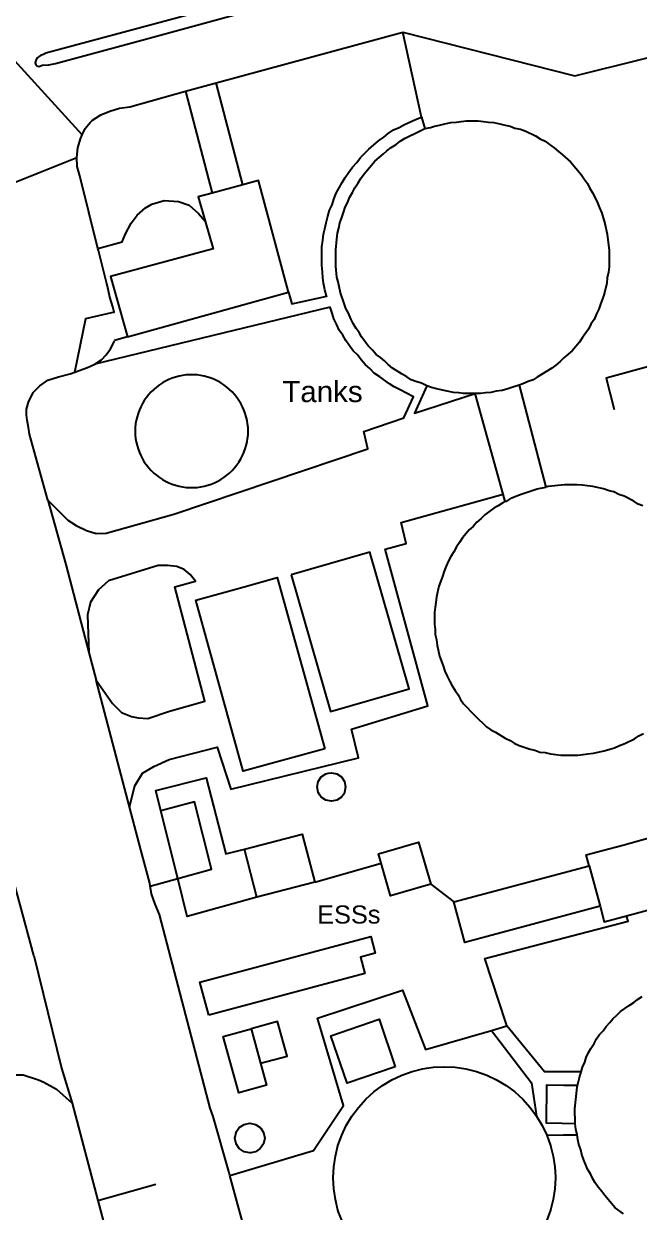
# Model space of a CAD drawing. Header units: millimetres. Extents: x 111502 to 977541, y 8702 to 1044108.
# Drawn here: x 488635.8 to 488686.7, y 240588.4 to 240686.8 of the extents above; entities that cross this region are included whole.
import ezdxf

# ---------------------------------------------------------------- set-up
doc = ezdxf.new("R2010")
doc.units = ezdxf.units.MM
doc.header["$LTSCALE"] = 0.25
doc.linetypes.add('DASHED2', pattern=[9.525, 6.35, -3.175])
doc.layers.add('E HVSS As Laid HV', color=10, linetype='Continuous')
doc.layers.add('X HVSS Site Background', color=8, linetype='Continuous')
doc.styles.add('OS Master Map$1$Standard', font='txt')

# ---------------------------------------------------------------- blocks, each defined once
blk = doc.blocks.new('OS MAP 060722')
at = {"layer": 'X HVSS Site Background', "flags": 128}
for points in [[(-151.877, 1563.792), (-172.977, 1558.092), (-172.977, 1558.092), (-173.177, 1557.992), (-173.177, 1557.992), (-173.427, 1557.892), (-173.427, 1557.892), (-173.727, 1557.692), (-173.727, 1557.692), (-173.827, 1557.492), (-173.827, 1557.492), (-173.877, 1557.292), (-173.877, 1557.292), (-173.827, 1557.142), (-173.827, 1557.142), (-173.727, 1557.042), (-173.727, 1557.042), (-173.527, 1556.992), (-173.527, 1556.992), (-173.277, 1557.092), (-173.277, 1557.092), (-172.727, 1557.142), (-172.727, 1557.142), (-172.177, 1557.242), (-172.177, 1557.242), (-165.327, 1559.092), (-165.327, 1559.092), (-149.123, 1563.544)], [(-169.977, 1551.342), (-180.386, 1562.763)], [(-158.884, 1555.634), (-143.427, 1559.842)], [(-141.877, 1552.792), (-143.427, 1559.842)], [(-143.427, 1559.842), (-129.166, 1556.21), (-129.166, 1556.21), (-118.174, 1558.949)], [(-169.977, 1551.342), (-169.727, 1551.842), (-169.727, 1551.842), (-169.327, 1552.342), (-169.327, 1552.342), (-169.127, 1552.542), (-169.127, 1552.542), (-168.427, 1552.992), (-168.427, 1552.992), (-167.677, 1553.292), (-167.677, 1553.292), (-166.877, 1553.542), (-166.877, 1553.542), (-166.027, 1553.642), (-166.027, 1553.642), (-161.427, 1554.942)], [(-161.427, 1554.942), (-158.884, 1555.634)], [(-161.427, 1554.942), (-159.219, 1546.505)], [(-156.674, 1547.192), (-158.884, 1555.634)], [(-152.877, 1538.292), (-152.609, 1537.334), (-152.609, 1537.334), (-149.72, 1537.958), (-149.72, 1537.958), (-149.727, 1537.992), (-149.727, 1537.992), (-149.877, 1538.492), (-149.877, 1538.492), (-149.977, 1539.042), (-149.977, 1539.042), (-150.027, 1539.492), (-150.027, 1539.492), (-150.077, 1539.992), (-150.077, 1539.992), (-150.127, 1540.542), (-150.127, 1540.542), (-150.127, 1542.042), (-150.127, 1542.042), (-150.027, 1542.592), (-150.027, 1542.592), (-149.977, 1543.092), (-149.977, 1543.092), (-149.877, 1543.542), (-149.877, 1543.542), (-149.777, 1544.042), (-149.777, 1544.042), (-149.627, 1544.592), (-149.627, 1544.592), (-149.477, 1545.092), (-149.477, 1545.092), (-149.277, 1545.542), (-149.277, 1545.542), (-149.127, 1545.992), (-149.127, 1545.992), (-148.927, 1546.492), (-148.927, 1546.492), (-148.427, 1547.392), (-148.427, 1547.392), (-148.177, 1547.792), (-148.177, 1547.792), (-147.877, 1548.242), (-147.877, 1548.242), (-147.577, 1548.642), (-147.577, 1548.642), (-147.227, 1549.042), (-147.227, 1549.042), (-146.927, 1549.442), (-146.927, 1549.442), (-146.227, 1550.142), (-146.227, 1550.142), (-145.427, 1550.842), (-145.427, 1550.842), (-144.977, 1551.142), (-144.977, 1551.142), (-144.627, 1551.442), (-144.627, 1551.442), (-144.177, 1551.742), (-144.177, 1551.742), (-143.727, 1551.942), (-143.727, 1551.942), (-143.277, 1552.192), (-143.277, 1552.192), (-142.377, 1552.592), (-142.377, 1552.592), (-141.877, 1552.792)], [(-141.877, 1552.792), (-141.577, 1551.842)], [(-141.427, 1530.542), (-141.877, 1530.742), (-141.877, 1530.742), (-142.327, 1530.892), (-142.327, 1530.892), (-142.727, 1531.042), (-142.727, 1531.042), (-143.077, 1531.292), (-143.077, 1531.292), (-143.477, 1531.492), (-143.477, 1531.492), (-144.277, 1531.992), (-144.277, 1531.992), (-144.627, 1532.292), (-144.627, 1532.292), (-144.927, 1532.592), (-144.927, 1532.592), (-145.277, 1532.892), (-145.277, 1532.892), (-145.627, 1533.142), (-145.627, 1533.142), (-145.927, 1533.492), (-145.927, 1533.492), (-146.277, 1533.842), (-146.277, 1533.842), (-146.527, 1534.192), (-146.527, 1534.192), (-146.827, 1534.592), (-146.827, 1534.592), (-147.027, 1534.942), (-147.027, 1534.942), (-147.277, 1535.292), (-147.277, 1535.292), (-147.527, 1535.692), (-147.527, 1535.692), (-147.727, 1536.092), (-147.727, 1536.092), (-147.927, 1536.542), (-147.927, 1536.542), (-148.127, 1536.942), (-148.127, 1536.942), (-148.277, 1537.342), (-148.277, 1537.342), (-148.577, 1538.242), (-148.577, 1538.242), (-148.777, 1539.142), (-148.777, 1539.142), (-148.877, 1539.542), (-148.877, 1539.542), (-148.977, 1540.442), (-148.977, 1540.442), (-148.977, 1541.792), (-148.977, 1541.792), (-148.877, 1542.692), (-148.877, 1542.692), (-148.827, 1543.192), (-148.827, 1543.192), (-148.727, 1543.592), (-148.727, 1543.592), (-148.627, 1544.042), (-148.627, 1544.042), (-148.477, 1544.492), (-148.477, 1544.492), (-148.327, 1544.892), (-148.327, 1544.892), (-148.177, 1545.342), (-148.177, 1545.342), (-147.977, 1545.742), (-147.977, 1545.742), (-147.827, 1546.142), (-147.827, 1546.142), (-147.577, 1546.542), (-147.577, 1546.542), (-147.377, 1546.942), (-147.377, 1546.942), (-147.127, 1547.342), (-147.127, 1547.342), (-146.927, 1547.692), (-146.927, 1547.692), (-146.627, 1548.092), (-146.627, 1548.092), (-145.727, 1549.142), (-145.727, 1549.142), (-145.027, 1549.742), (-145.027, 1549.742), (-144.727, 1549.992), (-144.727, 1549.992), (-144.377, 1550.292), (-144.377, 1550.292), (-143.977, 1550.542), (-143.977, 1550.542), (-143.627, 1550.792), (-143.627, 1550.792), (-143.227, 1551.042), (-143.227, 1551.042), (-142.027, 1551.642), (-142.027, 1551.642), (-141.577, 1551.842)], [(-141.577, 1551.842), (-141.127, 1551.942), (-141.127, 1551.942), (-140.777, 1552.042), (-140.777, 1552.042), (-140.377, 1552.142), (-140.377, 1552.142), (-139.927, 1552.242), (-139.927, 1552.242), (-139.427, 1552.342), (-139.427, 1552.342), (-138.977, 1552.392), (-138.977, 1552.392), (-138.577, 1552.442), (-138.577, 1552.442), (-138.127, 1552.492), (-138.127, 1552.492), (-137.177, 1552.492), (-137.177, 1552.492), (-136.727, 1552.442), (-136.727, 1552.442), (-136.327, 1552.392), (-136.327, 1552.392), (-135.877, 1552.342), (-135.877, 1552.342), (-135.377, 1552.242), (-135.377, 1552.242), (-134.927, 1552.142), (-134.927, 1552.142), (-134.527, 1552.042), (-134.527, 1552.042), (-134.127, 1551.892), (-134.127, 1551.892), (-133.677, 1551.792), (-133.677, 1551.792), (-133.227, 1551.642), (-133.227, 1551.642), (-132.427, 1551.242), (-132.427, 1551.242), (-132.027, 1550.992), (-132.027, 1550.992), (-131.627, 1550.792), (-131.627, 1550.792), (-131.277, 1550.542), (-131.277, 1550.542), (-130.877, 1550.242), (-130.877, 1550.242), (-130.527, 1549.942), (-130.527, 1549.942), (-130.227, 1549.692), (-130.227, 1549.692), (-129.527, 1549.092), (-129.527, 1549.092), (-128.627, 1548.042), (-128.627, 1548.042), (-128.377, 1547.642), (-128.377, 1547.642), (-128.127, 1547.292), (-128.127, 1547.292), (-127.927, 1546.892), (-127.927, 1546.892), (-127.677, 1546.492), (-127.677, 1546.492), (-127.277, 1545.692), (-127.277, 1545.692), (-127.127, 1545.292), (-127.127, 1545.292), (-126.927, 1544.842), (-126.927, 1544.842), (-126.827, 1544.442), (-126.827, 1544.442), (-126.677, 1543.992), (-126.677, 1543.992), (-126.477, 1543.092), (-126.477, 1543.092), (-126.327, 1541.742), (-126.327, 1541.742), (-126.327, 1540.392), (-126.327, 1540.392), (-126.377, 1539.942), (-126.377, 1539.942), (-126.477, 1539.492), (-126.477, 1539.492), (-126.527, 1539.042), (-126.527, 1539.042), (-126.727, 1538.142), (-126.727, 1538.142), (-126.877, 1537.742), (-126.877, 1537.742), (-127.027, 1537.292), (-127.027, 1537.292), (-127.177, 1536.892), (-127.177, 1536.892), (-127.377, 1536.492), (-127.377, 1536.492), (-127.577, 1536.042), (-127.577, 1536.042), (-127.827, 1535.642), (-127.827, 1535.642), (-128.027, 1535.242), (-128.027, 1535.242), (-128.527, 1534.542), (-128.527, 1534.542), (-128.777, 1534.142), (-128.777, 1534.142), (-129.377, 1533.442), (-129.377, 1533.442), (-130.077, 1532.842), (-130.077, 1532.842), (-130.377, 1532.542), (-130.377, 1532.542), (-130.727, 1532.242), (-130.727, 1532.242), (-131.077, 1531.992), (-131.077, 1531.992), (-132.277, 1531.242), (-132.277, 1531.242), (-132.627, 1531.042), (-132.627, 1531.042), (-133.027, 1530.892), (-133.027, 1530.892), (-133.477, 1530.692), (-133.477, 1530.692), (-133.777, 1530.592)], [(-170.427, 1549.442), (-170.327, 1550.242), (-170.327, 1550.242), (-170.127, 1550.992), (-170.127, 1550.992), (-169.977, 1551.342)], [(-190.04, 1541.621), (-170.427, 1549.442)], [(-168.667, 1541.901), (-170.177, 1547.942), (-170.177, 1547.942), (-170.377, 1548.692), (-170.377, 1548.692), (-170.427, 1549.442)], [(-156.674, 1547.192), (-159.219, 1546.505)], [(-152.877, 1538.292), (-155.377, 1547.542), (-155.377, 1547.542), (-156.674, 1547.192)], [(-159.219, 1546.505), (-160.377, 1546.192), (-160.377, 1546.192), (-159.792, 1544.179)], [(-168.667, 1541.901), (-166.674, 1542.47), (-166.674, 1542.47), (-166.382, 1543.131), (-166.382, 1543.131), (-165.909, 1543.998), (-165.909, 1543.998), (-165.425, 1544.68), (-165.425, 1544.68), (-164.719, 1545.279), (-164.719, 1545.279), (-164.194, 1545.593), (-164.194, 1545.593), (-163.197, 1545.879), (-163.197, 1545.879), (-162.002, 1545.813), (-162.002, 1545.813), (-161.125, 1545.492), (-161.125, 1545.492), (-160.333, 1544.806), (-160.333, 1544.806), (-159.792, 1544.179)], [(-159.792, 1544.179), (-159.127, 1541.892), (-159.127, 1541.892), (-167.627, 1539.592), (-167.627, 1539.592), (-166.532, 1535.683), (-166.532, 1535.683), (-166.227, 1534.592)], [(-170.592, 1531.67), (-169.675, 1536.109), (-169.675, 1536.109), (-167.527, 1536.602), (-167.527, 1536.602), (-167.317, 1536.65), (-167.317, 1536.65), (-167.427, 1537.092), (-167.427, 1537.092), (-167.677, 1537.892), (-167.677, 1537.892), (-167.877, 1538.792), (-167.877, 1538.792), (-167.927, 1538.992), (-167.927, 1538.992), (-168.627, 1541.742), (-168.627, 1541.742), (-168.667, 1541.901)], [(-166.227, 1534.592), (-152.877, 1538.292)], [(-172.807, 1521.062), (-171.167, 1519.402), (-171.167, 1519.402), (-170.477, 1518.952), (-170.477, 1518.952), (-169.627, 1518.562), (-169.627, 1518.562), (-168.827, 1518.302), (-168.827, 1518.302), (-167.977, 1518.322), (-167.977, 1518.322), (-162.387, 1519.912), (-162.387, 1519.912), (-146.324, 1525.303), (-146.324, 1525.303), (-146.644, 1526.748), (-146.644, 1526.748), (-143.332, 1527.878), (-143.332, 1527.878), (-142.541, 1529.624), (-142.541, 1529.624), (-143.177, 1529.942), (-143.177, 1529.942), (-143.627, 1530.192), (-143.627, 1530.192), (-144.127, 1530.442), (-144.127, 1530.442), (-144.527, 1530.692), (-144.527, 1530.692), (-145.327, 1531.292), (-145.327, 1531.292), (-145.777, 1531.592), (-145.777, 1531.592), (-146.127, 1531.942), (-146.127, 1531.942), (-146.527, 1532.292), (-146.527, 1532.292), (-146.877, 1532.692), (-146.877, 1532.692), (-147.177, 1533.092), (-147.177, 1533.092), (-147.527, 1533.442), (-147.527, 1533.442), (-147.827, 1533.842), (-147.827, 1533.842), (-148.127, 1534.292), (-148.127, 1534.292), (-148.377, 1534.742), (-148.377, 1534.742), (-148.677, 1535.142), (-148.677, 1535.142), (-148.877, 1535.592), (-148.877, 1535.592), (-149.127, 1536.092), (-149.127, 1536.092), (-149.277, 1536.542), (-149.277, 1536.542), (-149.427, 1537.042), (-149.427, 1537.042), (-168.927, 1532.342)], [(-168.927, 1532.342), (-168.377, 1532.692), (-168.377, 1532.692), (-167.977, 1533.092), (-167.977, 1533.092), (-167.627, 1533.592), (-167.627, 1533.592), (-167.327, 1534.192), (-167.327, 1534.192), (-167.305, 1534.293)], [(-166.227, 1534.592), (-167.305, 1534.293)], [(-170.592, 1531.67), (-170.227, 1531.792), (-170.227, 1531.792), (-169.527, 1532.042), (-169.527, 1532.042), (-168.927, 1532.342)], [(-121.992, 1529.567), (-122.739, 1532.221), (-122.739, 1532.221), (-126.566, 1531.169), (-126.566, 1531.169), (-125.918, 1528.571)], [(-172.807, 1521.062), (-174.327, 1526.542), (-174.327, 1526.542), (-174.427, 1527.092), (-174.427, 1527.092), (-174.527, 1527.692), (-174.527, 1527.692), (-174.577, 1528.142), (-174.577, 1528.142), (-174.577, 1528.592), (-174.577, 1528.592), (-174.427, 1529.192), (-174.427, 1529.192), (-174.027, 1529.992), (-174.027, 1529.992), (-173.477, 1530.542), (-173.477, 1530.542), (-172.827, 1530.992), (-172.827, 1530.992), (-171.927, 1531.292), (-171.927, 1531.292), (-170.977, 1531.542), (-170.977, 1531.542), (-170.592, 1531.67)], [(-156.227, 1526.782), (-156.237, 1527.082), (-156.237, 1527.082), (-156.267, 1527.372), (-156.267, 1527.372), (-156.317, 1527.672), (-156.317, 1527.672), (-156.387, 1527.962), (-156.387, 1527.962), (-156.467, 1528.252), (-156.467, 1528.252), (-156.577, 1528.532), (-156.577, 1528.532), (-156.697, 1528.802), (-156.697, 1528.802), (-156.837, 1529.072), (-156.837, 1529.072), (-156.987, 1529.332), (-156.987, 1529.332), (-157.157, 1529.572), (-157.157, 1529.572), (-157.347, 1529.812), (-157.347, 1529.812), (-157.547, 1530.032), (-157.547, 1530.032), (-157.767, 1530.242), (-157.767, 1530.242), (-157.987, 1530.432), (-157.987, 1530.432), (-158.237, 1530.612), (-158.237, 1530.612), (-158.487, 1530.772), (-158.487, 1530.772), (-158.747, 1530.922), (-158.747, 1530.922), (-159.017, 1531.052), (-159.017, 1531.052), (-159.297, 1531.162), (-159.297, 1531.162), (-159.577, 1531.262), (-159.577, 1531.262), (-159.867, 1531.332), (-159.867, 1531.332), (-160.157, 1531.392), (-160.157, 1531.392), (-160.457, 1531.432), (-160.457, 1531.432), (-160.757, 1531.452), (-160.757, 1531.452), (-161.057, 1531.452), (-161.057, 1531.452), (-161.357, 1531.432), (-161.357, 1531.432), (-161.657, 1531.392), (-161.657, 1531.392), (-161.947, 1531.332), (-161.947, 1531.332), (-162.237, 1531.262), (-162.237, 1531.262), (-162.517, 1531.162), (-162.517, 1531.162), (-162.797, 1531.052), (-162.797, 1531.052), (-163.067, 1530.922), (-163.067, 1530.922), (-163.327, 1530.772), (-163.327, 1530.772), (-163.577, 1530.612), (-163.577, 1530.612), (-163.827, 1530.432), (-163.827, 1530.432), (-164.047, 1530.242), (-164.047, 1530.242), (-164.267, 1530.032), (-164.267, 1530.032), (-164.467, 1529.812), (-164.467, 1529.812), (-164.657, 1529.572), (-164.657, 1529.572), (-164.827, 1529.332), (-164.827, 1529.332), (-164.977, 1529.072), (-164.977, 1529.072), (-165.117, 1528.802), (-165.117, 1528.802), (-165.237, 1528.532), (-165.237, 1528.532), (-165.347, 1528.252), (-165.347, 1528.252), (-165.427, 1527.962), (-165.427, 1527.962), (-165.497, 1527.672), (-165.497, 1527.672), (-165.547, 1527.372), (-165.547, 1527.372), (-165.577, 1527.082), (-165.577, 1527.082), (-165.587, 1526.782), (-165.587, 1526.782), (-165.577, 1526.482), (-165.577, 1526.482), (-165.547, 1526.182), (-165.547, 1526.182), (-165.497, 1525.882), (-165.497, 1525.882), (-165.427, 1525.592), (-165.427, 1525.592), (-165.347, 1525.302), (-165.347, 1525.302), (-165.237, 1525.022), (-165.237, 1525.022), (-165.117, 1524.752), (-165.117, 1524.752), (-164.977, 1524.482), (-164.977, 1524.482), (-164.827, 1524.222), (-164.827, 1524.222), (-164.657, 1523.982), (-164.657, 1523.982), (-164.467, 1523.742), (-164.467, 1523.742), (-164.267, 1523.522), (-164.267, 1523.522), (-164.047, 1523.312), (-164.047, 1523.312), (-163.827, 1523.122), (-163.827, 1523.122), (-163.577, 1522.942), (-163.577, 1522.942), (-163.327, 1522.782), (-163.327, 1522.782), (-163.067, 1522.632), (-163.067, 1522.632), (-162.797, 1522.502), (-162.797, 1522.502), (-162.517, 1522.392), (-162.517, 1522.392), (-162.237, 1522.292), (-162.237, 1522.292), (-161.947, 1522.222), (-161.947, 1522.222), (-161.657, 1522.162), (-161.657, 1522.162), (-161.357, 1522.122), (-161.357, 1522.122), (-161.057, 1522.102), (-161.057, 1522.102), (-160.757, 1522.102), (-160.757, 1522.102), (-160.457, 1522.122), (-160.457, 1522.122), (-160.157, 1522.162), (-160.157, 1522.162), (-159.867, 1522.222), (-159.867, 1522.222), (-159.577, 1522.292), (-159.577, 1522.292), (-159.297, 1522.392), (-159.297, 1522.392), (-159.017, 1522.502), (-159.017, 1522.502), (-158.747, 1522.632), (-158.747, 1522.632), (-158.487, 1522.782), (-158.487, 1522.782), (-158.237, 1522.942), (-158.237, 1522.942), (-157.987, 1523.122), (-157.987, 1523.122), (-157.767, 1523.312), (-157.767, 1523.312), (-157.547, 1523.522), (-157.547, 1523.522), (-157.347, 1523.742), (-157.347, 1523.742), (-157.157, 1523.982), (-157.157, 1523.982), (-156.987, 1524.222), (-156.987, 1524.222), (-156.837, 1524.482), (-156.837, 1524.482), (-156.697, 1524.752), (-156.697, 1524.752), (-156.577, 1525.022), (-156.577, 1525.022), (-156.467, 1525.302), (-156.467, 1525.302), (-156.387, 1525.592), (-156.387, 1525.592), (-156.317, 1525.882), (-156.317, 1525.882), (-156.267, 1526.182), (-156.267, 1526.182), (-156.237, 1526.482), (-156.237, 1526.482), (-156.227, 1526.782)], [(-141.427, 1530.542), (-142.459, 1528.276), (-142.459, 1528.276), (-137.427, 1529.892)], [(-137.427, 1529.892), (-138.377, 1529.892), (-138.377, 1529.892), (-138.777, 1529.942), (-138.777, 1529.942), (-139.227, 1529.992), (-139.227, 1529.992), (-139.727, 1530.092), (-139.727, 1530.092), (-140.627, 1530.292), (-140.627, 1530.292), (-141.027, 1530.392), (-141.027, 1530.392), (-141.427, 1530.542)], [(-133.777, 1530.592), (-134.377, 1530.392), (-134.377, 1530.392), (-134.727, 1530.292), (-134.727, 1530.292), (-135.177, 1530.142), (-135.177, 1530.142), (-135.677, 1530.092), (-135.677, 1530.092), (-136.127, 1529.992), (-136.127, 1529.992), (-136.577, 1529.942), (-136.577, 1529.942), (-136.977, 1529.892), (-136.977, 1529.892), (-137.427, 1529.892)], [(-133.777, 1530.592), (-131.577, 1522.142)], [(-135.098, 1521.554), (-137.427, 1529.892)], [(-134.927, 1520.942), (-135.127, 1520.842), (-135.127, 1520.842), (-135.527, 1520.592), (-135.527, 1520.592), (-135.877, 1520.392), (-135.877, 1520.392), (-136.277, 1520.092), (-136.277, 1520.092), (-136.627, 1519.842), (-136.627, 1519.842), (-136.927, 1519.542), (-136.927, 1519.542), (-137.277, 1519.242), (-137.277, 1519.242), (-137.577, 1518.892), (-137.577, 1518.892), (-137.927, 1518.592), (-137.927, 1518.592), (-138.177, 1518.292), (-138.177, 1518.292), (-138.477, 1517.942), (-138.477, 1517.942), (-138.727, 1517.542), (-138.727, 1517.542), (-138.977, 1517.192), (-138.977, 1517.192), (-139.177, 1516.792), (-139.177, 1516.792), (-139.427, 1516.392), (-139.427, 1516.392), (-139.627, 1516.042), (-139.627, 1516.042), (-139.827, 1515.592), (-139.827, 1515.592), (-139.977, 1515.192), (-139.977, 1515.192), (-140.127, 1514.742), (-140.127, 1514.742), (-140.427, 1513.942), (-140.427, 1513.942), (-140.627, 1513.042), (-140.627, 1513.042), (-140.677, 1512.592), (-140.677, 1512.592), (-140.727, 1512.192), (-140.727, 1512.192), (-140.777, 1511.742), (-140.777, 1511.742), (-140.777, 1510.792), (-140.777, 1510.792), (-140.727, 1510.342), (-140.727, 1510.342), (-140.727, 1509.942), (-140.727, 1509.942), (-140.627, 1509.492), (-140.627, 1509.492), (-140.577, 1509.042), (-140.577, 1509.042), (-140.377, 1508.142), (-140.377, 1508.142), (-140.077, 1507.342), (-140.077, 1507.342), (-139.927, 1506.892), (-139.927, 1506.892), (-139.727, 1506.492), (-139.727, 1506.492), (-139.527, 1506.042), (-139.527, 1506.042), (-139.327, 1505.692), (-139.327, 1505.692), (-139.077, 1505.292), (-139.077, 1505.292), (-138.827, 1504.942), (-138.827, 1504.942), (-138.627, 1504.542), (-138.627, 1504.542), (-138.377, 1504.192), (-138.377, 1504.192), (-138.077, 1503.892), (-138.077, 1503.892), (-137.777, 1503.542), (-137.777, 1503.542), (-137.127, 1502.892), (-137.127, 1502.892), (-136.777, 1502.592), (-136.777, 1502.592), (-136.477, 1502.292), (-136.477, 1502.292), (-136.127, 1502.042), (-136.127, 1502.042), (-135.727, 1501.842), (-135.727, 1501.842), (-134.927, 1501.342), (-134.927, 1501.342), (-134.527, 1501.142), (-134.527, 1501.142), (-134.177, 1500.942), (-134.177, 1500.942), (-133.777, 1500.742), (-133.777, 1500.742), (-132.877, 1500.442), (-132.877, 1500.442), (-132.477, 1500.342), (-132.477, 1500.342), (-132.077, 1500.192), (-132.077, 1500.192), (-131.627, 1500.142), (-131.627, 1500.142), (-131.177, 1500.042), (-131.177, 1500.042), (-130.727, 1499.992), (-130.727, 1499.992), (-130.327, 1499.942), (-130.327, 1499.942), (-128.927, 1499.942), (-128.927, 1499.942), (-128.477, 1499.992), (-128.477, 1499.992), (-128.077, 1500.042), (-128.077, 1500.042), (-127.627, 1500.092), (-127.627, 1500.092), (-126.727, 1500.292), (-126.727, 1500.292), (-126.277, 1500.442), (-126.277, 1500.442), (-125.877, 1500.542), (-125.877, 1500.542), (-125.477, 1500.742), (-125.477, 1500.742), (-125.027, 1500.892), (-125.027, 1500.892), (-124.227, 1501.292), (-124.227, 1501.292), (-123.877, 1501.542), (-123.877, 1501.542), (-123.477, 1501.742)], [(-123.527, 1520.592), (-123.927, 1520.742), (-123.927, 1520.742), (-124.277, 1520.992), (-124.277, 1520.992), (-125.077, 1521.392), (-125.077, 1521.392), (-125.527, 1521.542), (-125.527, 1521.542), (-125.927, 1521.742), (-125.927, 1521.742), (-126.327, 1521.842), (-126.327, 1521.842), (-126.777, 1521.992), (-126.777, 1521.992), (-127.677, 1522.192), (-127.677, 1522.192), (-128.127, 1522.242), (-128.127, 1522.242), (-128.527, 1522.292), (-128.527, 1522.292), (-128.977, 1522.342), (-128.977, 1522.342), (-130.027, 1522.342), (-130.027, 1522.342), (-131.377, 1522.192), (-131.377, 1522.192), (-131.577, 1522.142)], [(-166.055, 1495.649), (-165.615, 1497.406), (-165.615, 1497.406), (-164.985, 1498.441), (-164.985, 1498.441), (-164.032, 1498.991), (-164.032, 1498.991), (-162.767, 1499.565), (-162.767, 1499.565), (-158.795, 1500.591), (-158.795, 1500.591), (-157.661, 1497.11), (-157.661, 1497.11), (-147.077, 1499.716), (-147.077, 1499.716), (-147.659, 1502.097), (-147.659, 1502.097), (-141.349, 1504.018), (-141.349, 1504.018), (-144.87, 1516.991), (-144.87, 1516.991), (-143.146, 1517.47), (-143.146, 1517.47), (-143.547, 1519.2), (-143.547, 1519.2), (-135.098, 1521.554)], [(-134.927, 1520.942), (-135.098, 1521.554)], [(-134.927, 1520.942), (-134.727, 1521.042), (-134.727, 1521.042), (-134.377, 1521.242), (-134.377, 1521.242), (-133.927, 1521.442), (-133.927, 1521.442), (-133.527, 1521.592), (-133.527, 1521.592), (-132.627, 1521.892), (-132.627, 1521.892), (-132.277, 1521.992), (-132.277, 1521.992), (-131.577, 1522.142)], [(-172.807, 1521.062), (-171.327, 1515.742), (-171.327, 1515.742), (-169.417, 1508.442)], [(-152.672, 1514.867), (-149.418, 1503.557), (-149.418, 1503.557), (-142.883, 1505.437), (-142.883, 1505.437), (-146.136, 1516.747), (-146.136, 1516.747), (-152.672, 1514.867)], [(-168.807, 1506.142), (-167.457, 1504.202), (-167.457, 1504.202), (-166.707, 1503.482), (-166.707, 1503.482), (-165.887, 1503.152), (-165.887, 1503.152), (-165.327, 1503.032), (-165.327, 1503.032), (-164.527, 1502.962), (-164.527, 1502.962), (-162.737, 1503.592), (-162.737, 1503.592), (-159.807, 1504.402), (-159.807, 1504.402), (-162.307, 1513.872), (-162.307, 1513.872), (-160.577, 1514.342), (-160.577, 1514.342), (-161.037, 1514.902), (-161.037, 1514.902), (-161.537, 1515.322), (-161.537, 1515.322), (-162.137, 1515.552), (-162.137, 1515.552), (-162.907, 1515.662), (-162.907, 1515.662), (-163.687, 1515.652), (-163.687, 1515.652), (-167.807, 1514.382), (-167.807, 1514.382), (-168.637, 1513.632), (-168.637, 1513.632), (-169.287, 1512.612), (-169.287, 1512.612), (-169.527, 1511.552), (-169.527, 1511.552), (-169.417, 1508.442)], [(-149.887, 1500.472), (-156.627, 1498.612), (-156.627, 1498.612), (-160.557, 1512.772), (-160.557, 1512.772), (-156.547, 1513.882), (-156.547, 1513.882), (-153.817, 1514.642), (-153.817, 1514.642), (-149.887, 1500.472)], [(-169.417, 1508.442), (-168.807, 1506.142)], [(-166.055, 1495.649), (-168.807, 1506.142)], [(-173.989, 1483.333), (-179.656, 1504.312)], [(-163.459, 1495.335), (-163.877, 1497.017), (-163.877, 1497.017), (-159.7, 1498.055), (-159.7, 1498.055), (-158.065, 1491.751), (-158.065, 1491.751), (-156.534, 1492.138)], [(-150.288, 1496.608), (-150.421, 1496.847), (-150.421, 1496.847), (-150.511, 1497.298), (-150.511, 1497.298), (-150.421, 1497.749), (-150.421, 1497.749), (-150.165, 1498.131), (-150.165, 1498.131), (-149.783, 1498.387), (-149.783, 1498.387), (-149.604, 1498.445), (-149.604, 1498.445), (-149.332, 1498.476), (-149.332, 1498.476), (-148.881, 1498.387), (-148.881, 1498.387), (-148.499, 1498.131), (-148.499, 1498.131), (-148.243, 1497.749), (-148.243, 1497.749), (-148.154, 1497.298), (-148.154, 1497.298), (-148.243, 1496.847), (-148.243, 1496.847), (-148.334, 1496.672), (-148.334, 1496.672), (-148.499, 1496.465), (-148.499, 1496.465), (-148.881, 1496.209), (-148.881, 1496.209), (-149.332, 1496.119), (-149.332, 1496.119), (-149.783, 1496.209), (-149.783, 1496.209), (-150.165, 1496.465), (-150.165, 1496.465), (-150.288, 1496.608)], [(-162.061, 1489.713), (-159.25, 1490.48), (-159.25, 1490.48), (-160.682, 1496.059), (-160.682, 1496.059), (-163.459, 1495.335)], [(-164.331, 1489.069), (-164.377, 1489.342), (-164.377, 1489.342), (-165.127, 1492.092), (-165.127, 1492.092), (-165.917, 1495.122), (-165.917, 1495.122), (-166.055, 1495.649)], [(-162.061, 1489.713), (-163.459, 1495.335)], [(-156.534, 1492.138), (-151.75, 1493.391), (-151.75, 1493.391), (-150.709, 1489.418)], [(-145.218, 1490.989), (-145.441, 1491.758), (-145.441, 1491.758), (-142.107, 1492.724), (-142.107, 1492.724), (-141.099, 1489.244)], [(-127.977, 1490.772), (-128.22, 1491.679), (-128.22, 1491.679), (-126.877, 1492.042), (-126.877, 1492.042), (-125.177, 1492.492), (-125.177, 1492.492), (-122.914, 1493.111)], [(-155.494, 1488.165), (-156.534, 1492.138)], [(-150.709, 1489.418), (-145.218, 1490.989)], [(-141.099, 1489.244), (-144.432, 1488.278), (-144.432, 1488.278), (-145.218, 1490.989)], [(-139.187, 1487.772), (-127.977, 1490.772)], [(-127.977, 1490.772), (-127.077, 1487.412)], [(-164.331, 1489.069), (-162.061, 1489.713)], [(-157.734, 1465.102), (-157.827, 1465.442), (-157.827, 1465.442), (-159.127, 1469.992), (-159.127, 1469.992), (-159.377, 1470.692), (-159.377, 1470.692), (-163.577, 1486.742), (-163.577, 1486.742), (-163.927, 1487.592), (-163.927, 1487.592), (-164.227, 1488.442), (-164.227, 1488.442), (-164.331, 1489.069)], [(-155.494, 1488.165), (-161.281, 1486.578), (-161.281, 1486.578), (-162.061, 1489.713)], [(-150.709, 1489.418), (-155.494, 1488.165)], [(-141.099, 1489.244), (-139.187, 1487.772)], [(-124.878, 1486.636), (-122.427, 1487.292), (-122.427, 1487.292), (-117.066, 1488.746)], [(-127.077, 1487.412), (-138.287, 1484.412), (-138.287, 1484.412), (-139.187, 1487.772)], [(-127.077, 1487.412), (-126.736, 1486.139), (-126.736, 1486.139), (-124.878, 1486.636)], [(-134.79, 1477.506), (-134.855, 1477.703), (-134.855, 1477.703), (-136.634, 1483.091), (-136.634, 1483.091), (-124.748, 1486.177), (-124.748, 1486.177), (-124.878, 1486.636)], [(-159.492, 1478.404), (-160.217, 1481.132), (-160.217, 1481.132), (-146.056, 1484.9), (-146.056, 1484.9), (-145.694, 1483.534), (-145.694, 1483.534), (-146.927, 1483.207), (-146.927, 1483.207), (-146.564, 1481.843), (-146.564, 1481.843), (-159.492, 1478.404)], [(-173.989, 1483.333), (-171.677, 1473.992), (-171.677, 1473.992), (-170.812, 1471.094)], [(-128.627, 1473.692), (-128.527, 1474.092), (-128.527, 1474.092), (-128.327, 1474.492), (-128.327, 1474.492), (-128.227, 1474.892), (-128.227, 1474.892), (-128.027, 1475.292), (-128.027, 1475.292), (-127.827, 1475.642), (-127.827, 1475.642), (-127.577, 1476.042), (-127.577, 1476.042), (-127.377, 1476.442), (-127.377, 1476.442), (-127.127, 1476.792), (-127.127, 1476.792), (-126.827, 1477.092), (-126.827, 1477.092), (-126.577, 1477.442), (-126.577, 1477.442), (-126.277, 1477.792), (-126.277, 1477.792), (-126.027, 1478.092), (-126.027, 1478.092), (-125.677, 1478.392), (-125.677, 1478.392), (-125.377, 1478.692), (-125.377, 1478.692), (-124.677, 1479.192), (-124.677, 1479.192), (-124.277, 1479.442), (-124.277, 1479.442), (-123.977, 1479.692), (-123.977, 1479.692), (-123.577, 1479.942)], [(-157.734, 1465.102), (-150.811, 1467.173), (-150.811, 1467.173), (-148.33, 1470.905), (-148.33, 1470.905), (-150.48, 1478.159), (-150.48, 1478.159), (-143.429, 1480.453), (-143.429, 1480.453), (-141.522, 1475.545), (-141.522, 1475.545), (-136.059, 1477.136)], [(-144.035, 1474.118), (-148.03, 1472.749), (-148.03, 1472.749), (-149.379, 1476.686), (-149.379, 1476.686), (-145.384, 1478.055), (-145.384, 1478.055), (-144.035, 1474.118)], [(-155.199, 1474.404), (-154.702, 1472.591), (-154.702, 1472.591), (-157.007, 1471.959), (-157.007, 1471.959), (-158.287, 1476.626), (-158.287, 1476.626), (-155.982, 1477.258)], [(-155.199, 1474.404), (-153.008, 1475.005), (-153.008, 1475.005), (-153.791, 1477.859), (-153.791, 1477.859), (-155.982, 1477.258)], [(-155.982, 1477.258), (-155.199, 1474.404)], [(-136.059, 1477.136), (-134.79, 1477.506)], [(-136.059, 1477.136), (-132.758, 1472.778), (-132.758, 1472.778), (-132.328, 1470.029)], [(-128.627, 1473.692), (-129.787, 1473.692), (-129.787, 1473.692), (-131.672, 1473.692), (-131.672, 1473.692), (-134.79, 1477.506)], [(-148.48, 1461.396), (-148.734, 1462.086), (-148.734, 1462.086), (-148.784, 1462.246), (-148.784, 1462.246), (-149.004, 1463.122), (-149.004, 1463.122), (-149.136, 1464.015), (-149.136, 1464.015), (-149.181, 1464.917), (-149.181, 1464.917), (-149.136, 1465.819), (-149.136, 1465.819), (-149.004, 1466.712), (-149.004, 1466.712), (-148.784, 1467.588), (-148.784, 1467.588), (-148.48, 1468.438), (-148.48, 1468.438), (-148.094, 1469.255), (-148.094, 1469.255), (-147.63, 1470.029), (-147.63, 1470.029), (-147.092, 1470.754), (-147.092, 1470.754), (-146.485, 1471.424), (-146.485, 1471.424), (-145.816, 1472.03), (-145.816, 1472.03), (-145.091, 1472.568), (-145.091, 1472.568), (-144.317, 1473.032), (-144.317, 1473.032), (-143.5, 1473.418), (-143.5, 1473.418), (-142.65, 1473.722), (-142.65, 1473.722), (-141.774, 1473.942), (-141.774, 1473.942), (-141.465, 1473.998), (-141.465, 1473.998), (-140.881, 1474.074), (-140.881, 1474.074), (-139.979, 1474.119), (-139.979, 1474.119), (-139.077, 1474.074), (-139.077, 1474.074), (-138.184, 1473.942), (-138.184, 1473.942), (-137.308, 1473.722), (-137.308, 1473.722), (-136.458, 1473.418), (-136.458, 1473.418), (-135.641, 1473.032), (-135.641, 1473.032), (-134.867, 1472.568), (-134.867, 1472.568), (-134.141, 1472.03), (-134.141, 1472.03), (-133.472, 1471.424), (-133.472, 1471.424), (-132.866, 1470.754), (-132.866, 1470.754), (-132.328, 1470.029)], [(-181.889, 1471.87), (-176.245, 1473.463), (-176.245, 1473.463), (-174.852, 1473.455), (-174.852, 1473.455), (-173.595, 1473.035), (-173.595, 1473.035), (-173.155, 1472.83), (-173.155, 1472.83), (-172.11, 1472.271), (-172.11, 1472.271), (-170.812, 1471.094)], [(-128.941, 1472.568), (-128.877, 1472.792), (-128.877, 1472.792), (-128.777, 1473.242), (-128.777, 1473.242), (-128.627, 1473.692)], [(-128.941, 1472.568), (-130.058, 1472.577), (-130.058, 1472.577), (-131.522, 1472.589), (-131.522, 1472.589), (-131.532, 1469.483), (-131.532, 1469.483), (-130.222, 1469.445), (-130.222, 1469.445), (-129.127, 1469.414)], [(-129.127, 1469.414), (-129.127, 1469.842), (-129.127, 1469.842), (-129.177, 1470.242), (-129.177, 1470.242), (-129.177, 1470.642), (-129.177, 1470.642), (-128.977, 1472.442), (-128.977, 1472.442), (-128.941, 1472.568)], [(-170.812, 1471.094), (-168.672, 1463.052)], [(-156.017, 1466.979), (-156.088, 1466.977), (-156.088, 1466.977), (-156.559, 1467.071), (-156.559, 1467.071), (-156.958, 1467.337), (-156.958, 1467.337), (-157.224, 1467.736), (-157.224, 1467.736), (-157.318, 1468.207), (-157.318, 1468.207), (-157.224, 1468.678), (-157.224, 1468.678), (-157.187, 1468.76), (-157.187, 1468.76), (-156.958, 1469.077), (-156.958, 1469.077), (-156.559, 1469.343), (-156.559, 1469.343), (-156.088, 1469.437), (-156.088, 1469.437), (-155.617, 1469.343), (-155.617, 1469.343), (-155.218, 1469.077), (-155.218, 1469.077), (-155.177, 1469.033), (-155.177, 1469.033), (-154.952, 1468.678), (-154.952, 1468.678), (-154.858, 1468.207), (-154.858, 1468.207), (-154.952, 1467.736), (-154.952, 1467.736), (-155.218, 1467.337), (-155.218, 1467.337), (-155.617, 1467.071), (-155.617, 1467.071), (-156.017, 1466.979)], [(-132.328, 1470.029), (-131.864, 1469.255), (-131.864, 1469.255), (-131.478, 1468.438)], [(-128.977, 1468.492), (-129.077, 1468.942), (-129.077, 1468.942), (-129.127, 1469.392), (-129.127, 1469.392), (-129.127, 1469.414)], [(-131.478, 1468.438), (-131.173, 1467.588), (-131.173, 1467.588), (-130.954, 1466.712), (-130.954, 1466.712), (-130.822, 1465.819), (-130.822, 1465.819), (-130.778, 1465.002), (-130.778, 1465.002), (-130.777, 1464.917), (-130.777, 1464.917), (-130.822, 1464.015), (-130.822, 1464.015), (-130.954, 1463.122), (-130.954, 1463.122), (-131.173, 1462.246), (-131.173, 1462.246), (-131.478, 1461.396)], [(-131.478, 1468.438), (-130.072, 1468.468), (-130.072, 1468.468), (-128.977, 1468.492)], [(-125.127, 1461.942), (-125.827, 1462.442), (-125.827, 1462.442), (-126.127, 1462.792), (-126.127, 1462.792), (-126.377, 1463.092), (-126.377, 1463.092), (-126.677, 1463.442), (-126.677, 1463.442), (-126.927, 1463.792), (-126.927, 1463.792), (-127.227, 1464.142), (-127.227, 1464.142), (-127.477, 1464.492), (-127.477, 1464.492), (-127.677, 1464.842), (-127.677, 1464.842), (-127.877, 1465.242), (-127.877, 1465.242), (-128.127, 1465.642), (-128.127, 1465.642), (-128.277, 1466.042), (-128.277, 1466.042), (-128.427, 1466.392), (-128.427, 1466.392), (-128.577, 1466.842), (-128.577, 1466.842), (-128.677, 1467.242), (-128.677, 1467.242), (-128.827, 1467.692), (-128.827, 1467.692), (-128.927, 1468.092), (-128.927, 1468.092), (-128.977, 1468.492)], [(-168.672, 1463.052), (-163.864, 1464.398)], [(-154.386, 1452.798), (-154.477, 1453.192), (-154.477, 1453.192), (-157.734, 1465.102)], [(-168.672, 1463.052), (-167.977, 1460.442), (-167.977, 1460.442), (-165.075, 1449.819)]]:
    blk.add_lwpolyline(points, dxfattribs=at)
at = {"layer": 'X HVSS Site Background', "style": 'OS Master Map$1$Standard'}
for s, insert, char_height, attachment_point in [('{\\farial|b0|i0|c0|p34;Tanks}', (-153.397, 1530.935), 1.75, 1), ('{\\farial|b0|i0|c0|p34;ESSs}', (-150.507, 1485.962), 1.5, 7)]:
    blk.add_mtext(s, dxfattribs=dict(at, insert=insert, char_height=char_height, attachment_point=attachment_point))

msp = doc.modelspace()

# ---------------------------------------------------------------- linework, layer by layer
at = {"lineweight": 0}
msp.add_circle((488727.819, 239008.333), 11388.418, dxfattribs=at)

# ---------------------------------------------------------------- block references
at = {"layer": 'E HVSS As Laid HV', "linetype": 'DASHED2', "lineweight": 0}
msp.add_blockref('OS MAP 060722', (488810.577, 239126.308), dxfattribs=at)

doc.saveas('drawing.dxf')
